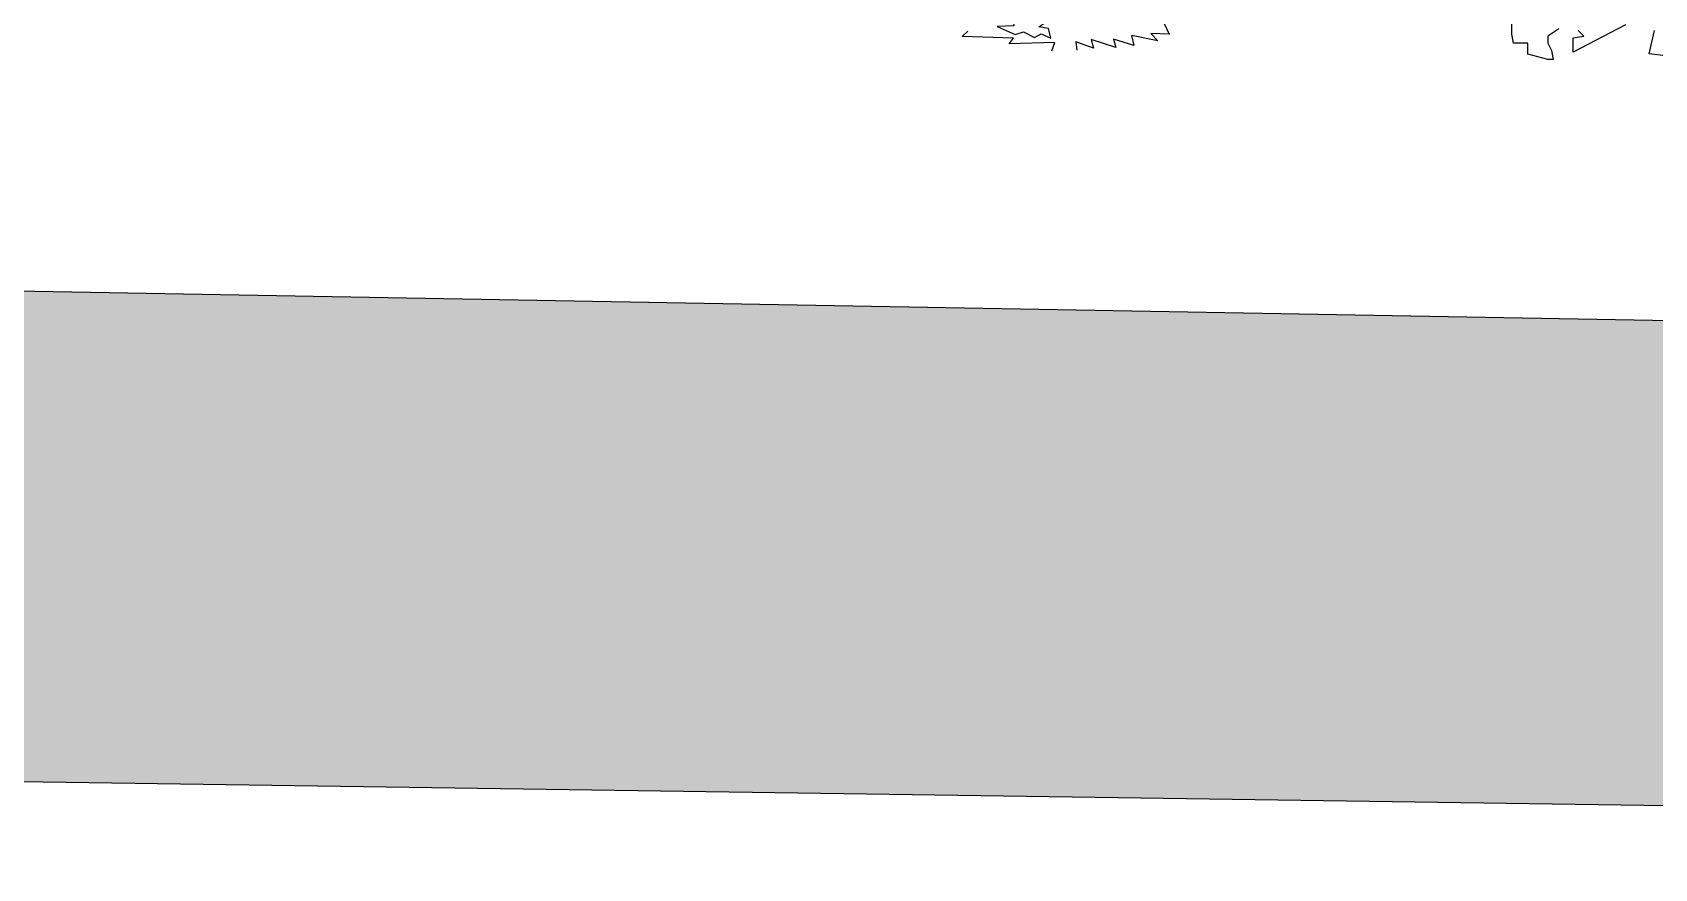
# Model space of a CAD drawing. Header units: inches. Extents: x 11.9 to 85.3, y 21.1 to 37.4.
# Drawn here: x 65.37 to 66.767, y 21.109 to 21.829 of the extents above; entities that cross this region are included whole.
import ezdxf

# ---------------------------------------------------------------- set-up
doc = ezdxf.new("R2010")
doc.units = ezdxf.units.IN
doc.header["$MEASUREMENT"] = 0
doc.layers.add('CAY', color=94, linetype='Continuous')
doc.layers.add('CAY-3', color=61, linetype='Continuous')

# ---------------------------------------------------------------- blocks, each defined once
blk = doc.blocks.new('A$C76451831')
at = {"layer": 'CAY'}
for p, q in [((5224.8, 27.3), (5236, 37.4)), ((5621.9, 32), (5587.1, 33.3)), ((5587.1, 33.3), (5600.2, 19.2)), ((5611.8, 53.7), (5621.9, 32)), ((5323.5, 23.9), (5224.8, 27.3)), ((5314.9, 13.3), (5323.5, 23.9)), ((5402.9, 15.7), (5314.9, 13.3)), ((5396.9, 0), (5402.9, 15.7)), ((5476.9, 4.9), (5442.9, 17)), ((5442.9, 17), (5445, 1)), ((5472.5, 21.4), (5476.9, 4.9)), ((5519.5, 6.1), (5472.5, 21.4)), ((5515.1, 22.2), (5519.5, 6.1)), ((5554.6, 10.4), (5515.1, 22.2)), ((5600.2, 19.2), (5549.8, 29.1)), ((5549.8, 29.1), (5554.6, 10.4))]:
    blk.add_line(p, q, dxfattribs=at)
blk.add_lwpolyline([(5395.1, 24.1), (5390.7, 42.8), (5371.8, 46.2), (5391.3, 58.7), (5353.5, 54.6), (5353.9, 65.4), (5340.4, 55), (5322.2, 66.5), (5324.3, 47.9), (5292.1, 46.3), (5326.4, 31.5), (5342.5, 36.4), (5363.4, 25.2), (5376.8, 32.4)], close=True, dxfattribs=at)
at = {"layer": 'CAY-3'}
for p, q in [((1909.2, 109.8), (1909.2, 130.4)), ((2127.7, 127.5), (2027.1, 75)), ((1912.7, 92.7), (1909.2, 109.8)), ((1999.4, 120.4), (1978.8, 106.3)), ((1978.8, 106.3), (1978.8, 92.7)), ((2027.1, 102.7), (2047.8, 106.3)), ((2027.1, 75), (2027.1, 102.7)), ((2047.8, 106.3), (2037.1, 116.9)), ((2173.1, 72.1), (2183.2, 116.9)), ((1940.4, 92.7), (1912.7, 92.7)), ((1940.4, 71.5), (1940.4, 92.7)), ((1978.8, 61.4), (1940.4, 71.5)), ((1978.8, 92.7), (1985.3, 78.5)), ((1985.3, 78.5), (1988.8, 61.4)), ((2204.4, 68.5), (2173.1, 72.1)), ((1988.8, 61.4), (1978.8, 61.4))]:
    blk.add_line(p, q, dxfattribs=at)

msp = doc.modelspace()

# ---------------------------------------------------------------- hatches: boundary and pattern name
at = {"true_color": 0x000000}
h = msp.add_hatch(color=18, dxfattribs=at)
h.dxf.hatch_style = 1
h.paths.add_polyline_path([(70.5198, 21.5465), (69.2436, 22.3819), (69.2436, 24.0633), (69.1166, 24.0633), (69.1166, 22.2596), (70.2537, 21.5191), (12.4966, 22.5475), (12.4966, 21.9488), (70.5198, 21.1086)])

# ---------------------------------------------------------------- linework, layer by layer
msp.add_lwpolyline([(12.4966, 22.5475), (70.2537, 21.5191), (69.1166, 22.2596), (69.1166, 24.0633), (67.0614, 24.0633), (69.2436, 24.0633), (69.2436, 22.3819), (70.5198, 21.5465), (70.5198, 21.1086), (12.4966, 21.9488)], close=True)

# ---------------------------------------------------------------- block references
at = {"layer": 'CAY', "xscale": 0.0004489089019145984, "yscale": 0.0004489089019145984, "zscale": 0.0004489089019145984}
for p in [(63.8249, 21.8133), (65.7867, 21.7783)]:
    msp.add_blockref('A$C76451831', p, dxfattribs=at)

doc.saveas('drawing.dxf')
